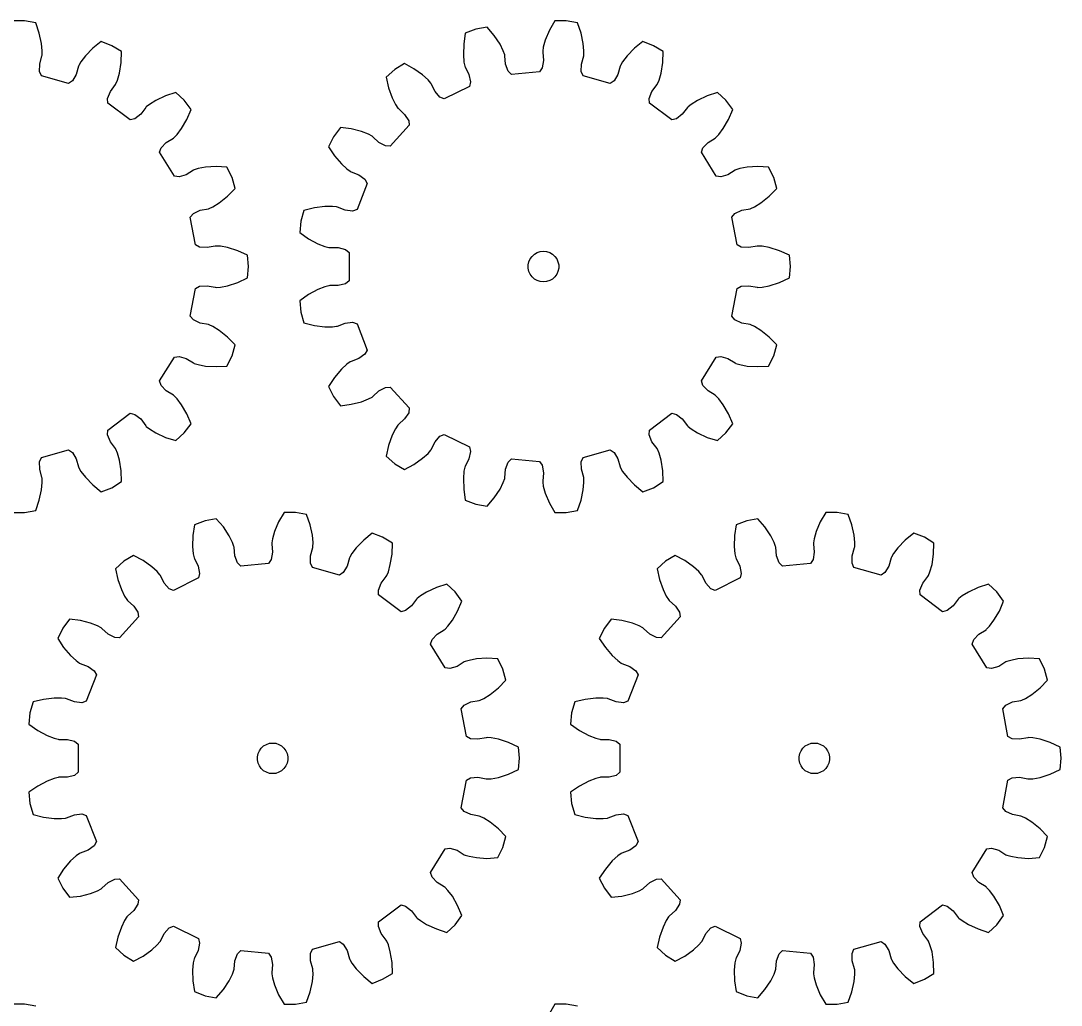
# Model space of a CAD drawing. Extents: x 0 to 207, y 0 to 193.
# Drawn here: x 105.4 to 207.3, y 96.3 to 192.7 of the extents above; entities that cross this region are included whole.
import ezdxf

# ---------------------------------------------------------------- set-up
doc = ezdxf.new("R2010")
doc.units = 0

msp = doc.modelspace()

# ---------------------------------------------------------------- linework, layer by layer
for p, q in [((105.73, 192.71), (104.61, 192.71)), ((106.82, 192.5), (105.73, 192.71)), ((157.69, 192.71), (157.16, 191.78)), ((158.8, 192.71), (157.69, 192.71)), ((159.89, 192.5), (158.8, 192.71)), ((107.17, 191.5), (106.82, 192.5)), ((149.95, 191.89), (148.91, 191.48)), ((151.04, 192.09), (149.95, 191.89)), ((151.73, 191.28), (151.04, 192.09)), ((157.16, 191.78), (156.75, 190.82)), ((160.25, 191.5), (159.89, 192.5)), ((107.39, 190.48), (107.17, 191.5)), ((113.24, 190.68), (112.41, 190.01)), ((114.28, 190.27), (113.24, 190.68)), ((148.91, 191.48), (148.75, 190.43)), ((152.31, 190.41), (151.73, 191.28)), ((156.75, 190.82), (156.55, 190.13)), ((160.47, 190.48), (160.25, 191.5)), ((166.31, 190.68), (165.48, 190.01)), ((167.35, 190.27), (166.31, 190.68)), ((107.46, 189.76), (107.39, 190.48)), ((107.45, 189.35), (107.46, 189.76)), ((112.41, 190.01), (111.68, 189.26)), ((115.22, 189.69), (114.28, 190.27)), ((115.19, 188.62), (115.22, 189.69)), ((148.75, 190.43), (148.72, 189.39)), ((152.63, 189.76), (152.31, 190.41)), ((152.77, 189.38), (152.63, 189.76)), ((156.55, 190.13), (156.49, 189.72)), ((156.49, 189.72), (156.49, 189.64)), ((156.49, 189.64), (156.56, 188.81)), ((160.53, 189.76), (160.47, 190.48)), ((160.52, 189.35), (160.53, 189.76)), ((165.48, 190.01), (164.76, 189.26)), ((168.3, 189.69), (167.35, 190.27)), ((168.26, 188.62), (168.3, 189.69)), ((107.21, 188.47), (107.43, 189.26)), ((107.43, 189.26), (107.45, 189.35)), ((111.25, 188.68), (111.04, 188.33)), ((111.68, 189.26), (111.25, 188.68)), ((115.03, 187.59), (115.19, 188.62)), ((148.72, 189.39), (148.78, 188.67)), ((148.78, 188.67), (148.87, 188.27)), ((152.78, 189.29), (152.77, 189.38)), ((152.86, 188.47), (152.78, 189.29)), ((156.56, 188.81), (156.44, 188.09)), ((160.28, 188.47), (160.51, 189.26)), ((160.51, 189.26), (160.52, 189.35)), ((164.32, 188.68), (164.12, 188.33)), ((164.76, 189.26), (164.32, 188.68)), ((168.1, 187.59), (168.26, 188.62)), ((107.2, 187.74), (107.21, 188.47)), ((107.38, 187.32), (107.2, 187.74)), ((111.01, 188.25), (110.79, 187.45)), ((111.04, 188.33), (111.01, 188.25)), ((114.83, 186.9), (115.03, 187.59)), ((141.99, 187.92), (141.17, 187.17)), ((142.94, 188.51), (141.99, 187.92)), ((143.87, 188.01), (142.94, 188.51)), ((144.72, 187.4), (143.87, 188.01)), ((148.87, 188.27), (148.9, 188.19)), ((148.9, 188.19), (149.27, 187.45)), ((153.11, 187.78), (152.86, 188.47)), ((153.44, 187.46), (153.11, 187.78)), ((156.18, 187.71), (153.44, 187.46)), ((156.44, 188.09), (156.18, 187.71)), ((160.27, 187.74), (160.28, 188.47)), ((160.46, 187.32), (160.27, 187.74)), ((164.08, 188.25), (163.86, 187.45)), ((164.12, 188.33), (164.08, 188.25)), ((167.9, 186.9), (168.1, 187.59)), ((110.03, 186.56), (107.38, 187.32)), ((110.41, 186.82), (110.03, 186.56)), ((110.79, 187.45), (110.41, 186.82)), ((114.67, 186.52), (114.83, 186.9)), ((141.17, 187.17), (141.39, 186.13)), ((145.26, 186.91), (144.72, 187.4)), ((145.52, 186.6), (145.26, 186.91)), ((145.57, 186.53), (145.52, 186.6)), ((149.27, 187.45), (149.42, 186.73)), ((149.42, 186.73), (149.31, 186.28)), ((163.1, 186.56), (160.46, 187.32)), ((163.48, 186.82), (163.1, 186.56)), ((163.86, 187.45), (163.48, 186.82)), ((167.74, 186.52), (167.9, 186.9)), ((113.85, 185.11), (114.13, 185.79)), ((114.13, 185.79), (114.63, 186.45)), ((114.63, 186.45), (114.67, 186.52)), ((120.55, 185.67), (119.53, 185.34)), ((121.37, 184.92), (120.55, 185.67)), ((141.39, 186.13), (141.74, 185.15)), ((145.94, 185.79), (145.57, 186.53)), ((146.42, 185.24), (145.94, 185.79)), ((149.31, 186.28), (146.84, 185.06)), ((166.93, 185.11), (167.2, 185.79)), ((167.2, 185.79), (167.7, 186.45)), ((167.7, 186.45), (167.74, 186.52)), ((173.62, 185.67), (172.61, 185.34)), ((174.44, 184.92), (173.62, 185.67)), ((113.87, 184.65), (113.85, 185.11)), ((116.07, 182.99), (113.87, 184.65)), ((117.97, 184.52), (117.65, 184.27)), ((118.59, 184.91), (117.97, 184.52)), ((119.53, 185.34), (118.59, 184.91)), ((122.04, 184.03), (121.37, 184.92)), ((141.74, 185.15), (142.07, 184.5)), ((146.84, 185.06), (146.42, 185.24)), ((166.95, 184.65), (166.93, 185.11)), ((169.14, 182.99), (166.95, 184.65)), ((171.04, 184.52), (170.73, 184.27)), ((171.66, 184.91), (171.04, 184.52)), ((172.61, 185.34), (171.66, 184.91)), ((175.12, 184.03), (174.44, 184.92)), ((117.1, 183.55), (116.52, 183.09)), ((117.59, 184.21), (117.1, 183.55)), ((117.65, 184.27), (117.59, 184.21)), ((121.63, 183.05), (122.04, 184.03)), ((142.07, 184.5), (142.29, 184.16)), ((142.29, 184.16), (142.35, 184.1)), ((142.35, 184.1), (142.96, 183.54)), ((142.96, 183.54), (143.36, 182.92)), ((170.17, 183.55), (169.59, 183.09)), ((170.67, 184.21), (170.17, 183.55)), ((170.73, 184.27), (170.67, 184.21)), ((174.7, 183.05), (175.12, 184.03)), ((116.52, 183.09), (116.07, 182.99)), ((121.1, 182.14), (121.63, 183.05)), ((143.36, 182.92), (143.42, 182.47)), ((169.59, 183.09), (169.14, 182.99)), ((174.18, 182.14), (174.7, 183.05)), ((120.38, 181.28), (120.67, 181.57)), ((120.67, 181.57), (121.1, 182.14)), ((136.67, 182.24), (136, 181.35)), ((137.73, 182.11), (136.67, 182.24)), ((138.74, 181.85), (137.73, 182.11)), ((139.41, 181.59), (138.74, 181.85)), ((139.77, 181.4), (139.41, 181.59)), ((143.42, 182.47), (141.56, 180.43)), ((173.46, 181.28), (173.74, 181.57)), ((173.74, 181.57), (174.18, 182.14)), ((119.11, 180.25), (119.61, 180.79)), ((119.61, 180.79), (120.31, 181.22)), ((120.31, 181.22), (120.38, 181.28)), ((136, 181.35), (135.5, 180.36)), ((139.84, 181.35), (139.77, 181.4)), ((140.45, 180.79), (139.84, 181.35)), ((141.1, 180.45), (140.45, 180.79)), ((141.56, 180.43), (141.1, 180.45)), ((172.18, 180.25), (172.69, 180.79)), ((172.69, 180.79), (173.39, 181.22)), ((173.39, 181.22), (173.46, 181.28)), ((118.96, 179.82), (119.11, 180.25)), ((120.41, 177.48), (118.96, 179.82)), ((135.5, 180.36), (136.09, 179.47)), ((136.09, 179.47), (136.77, 178.68)), ((172.04, 179.82), (172.18, 180.25)), ((173.49, 177.48), (172.04, 179.82)), ((124.49, 178.42), (123.45, 178.35)), ((125.55, 178.35), (124.49, 178.42)), ((136.77, 178.68), (137.31, 178.19)), ((177.57, 178.42), (176.52, 178.35)), ((178.63, 178.35), (177.57, 178.42)), ((120.87, 177.41), (120.41, 177.48)), ((121.57, 177.62), (120.87, 177.41)), ((122.27, 178.06), (121.57, 177.62)), ((122.35, 178.1), (122.27, 178.06)), ((122.74, 178.22), (122.35, 178.1)), ((123.45, 178.35), (122.74, 178.22)), ((126.05, 177.36), (125.55, 178.35)), ((137.31, 178.19), (137.64, 177.96)), ((137.64, 177.96), (137.72, 177.92)), ((137.72, 177.92), (138.49, 177.62)), ((138.49, 177.62), (139.08, 177.18)), ((173.94, 177.41), (173.49, 177.48)), ((174.64, 177.62), (173.94, 177.41)), ((175.35, 178.06), (174.64, 177.62)), ((175.43, 178.1), (175.35, 178.06)), ((175.81, 178.22), (175.43, 178.1)), ((176.52, 178.35), (175.81, 178.22)), ((179.13, 177.36), (178.63, 178.35)), ((126.36, 176.29), (126.05, 177.36)), ((139.3, 176.78), (138.31, 174.22)), ((139.08, 177.18), (139.3, 176.78)), ((179.43, 176.29), (179.13, 177.36)), ((124.8, 174.87), (125.61, 175.52)), ((125.61, 175.52), (126.36, 176.29)), ((177.87, 174.87), (178.69, 175.52)), ((178.69, 175.52), (179.43, 176.29)), ((123.73, 174.29), (123.81, 174.32)), ((123.81, 174.32), (124.18, 174.49)), ((124.18, 174.49), (124.8, 174.87)), ((134.12, 174.39), (133.09, 174.13)), ((135.16, 174.52), (134.12, 174.39)), ((135.89, 174.52), (135.16, 174.52)), ((136.29, 174.47), (135.89, 174.52)), ((136.37, 174.45), (136.29, 174.47)), ((137.14, 174.15), (136.37, 174.45)), ((176.81, 174.29), (176.89, 174.32)), ((176.89, 174.32), (177.26, 174.49)), ((177.26, 174.49), (177.87, 174.87)), ((121.96, 173.47), (122.26, 173.83)), ((122.47, 170.77), (121.96, 173.47)), ((122.26, 173.83), (122.92, 174.14)), ((122.92, 174.14), (123.73, 174.29)), ((133.09, 174.13), (132.79, 173.06)), ((137.87, 174.07), (137.14, 174.15)), ((138.31, 174.22), (137.87, 174.07)), ((175.04, 173.47), (175.33, 173.83)), ((175.54, 170.77), (175.04, 173.47)), ((175.33, 173.83), (175.99, 174.14)), ((175.99, 174.14), (176.81, 174.29)), ((132.79, 173.06), (132.68, 171.96)), ((132.68, 171.96), (133.55, 171.34)), ((133.55, 171.34), (134.47, 170.85)), ((122.87, 170.54), (122.47, 170.77)), ((123.6, 170.49), (122.87, 170.54)), ((124.41, 170.64), (123.6, 170.49)), ((124.5, 170.64), (124.41, 170.64)), ((124.91, 170.62), (124.5, 170.64)), ((125.62, 170.49), (124.91, 170.62)), ((126.62, 170.17), (125.62, 170.49)), ((134.47, 170.85), (135.15, 170.59)), ((135.15, 170.59), (135.54, 170.49)), ((135.54, 170.49), (135.63, 170.48)), ((135.63, 170.48), (136.46, 170.48)), ((136.46, 170.48), (137.17, 170.29)), ((137.17, 170.29), (137.52, 169.99)), ((175.94, 170.54), (175.54, 170.77)), ((176.68, 170.49), (175.94, 170.54)), ((177.49, 170.64), (176.68, 170.49)), ((177.58, 170.64), (177.49, 170.64)), ((177.98, 170.62), (177.58, 170.64)), ((178.69, 170.49), (177.98, 170.62)), ((179.69, 170.17), (178.69, 170.49)), ((127.58, 169.73), (126.62, 170.17)), ((127.68, 168.62), (127.58, 169.73)), ((137.52, 169.99), (137.52, 167.24)), ((155.14, 169.08), (155.27, 169.37)), ((155.27, 169.37), (155.45, 169.62)), ((155.45, 169.62), (155.69, 169.83)), ((155.69, 169.83), (155.96, 169.99)), ((155.96, 169.99), (156.26, 170.09)), ((156.26, 170.09), (156.57, 170.12)), ((156.57, 170.12), (156.88, 170.09)), ((156.88, 170.09), (157.18, 169.99)), ((157.18, 169.99), (157.45, 169.83)), ((157.45, 169.83), (157.68, 169.62)), ((157.68, 169.62), (157.87, 169.37)), ((157.87, 169.37), (157.99, 169.08)), ((180.66, 169.73), (179.69, 170.17)), ((180.76, 168.62), (180.66, 169.73)), ((127.58, 167.51), (127.68, 168.62)), ((155.08, 168.78), (155.14, 169.08)), ((155.08, 168.46), (155.08, 168.78)), ((155.14, 168.15), (155.08, 168.46)), ((157.99, 169.08), (158.06, 168.78)), ((158.06, 168.46), (157.99, 168.15)), ((158.06, 168.78), (158.06, 168.46)), ((180.66, 167.51), (180.76, 168.62)), ((126.62, 167.07), (127.58, 167.51)), ((137.52, 167.24), (137.17, 166.95)), ((155.27, 167.87), (155.14, 168.15)), ((155.45, 167.61), (155.27, 167.87)), ((155.69, 167.4), (155.45, 167.61)), ((155.96, 167.25), (155.69, 167.4)), ((156.26, 167.15), (155.96, 167.25)), ((157.18, 167.25), (156.88, 167.15)), ((157.45, 167.4), (157.18, 167.25)), ((157.68, 167.61), (157.45, 167.4)), ((157.87, 167.87), (157.68, 167.61)), ((157.99, 168.15), (157.87, 167.87)), ((179.69, 167.07), (180.66, 167.51)), ((121.96, 163.77), (122.47, 166.47)), ((122.47, 166.47), (122.87, 166.7)), ((122.87, 166.7), (123.6, 166.75)), ((123.6, 166.75), (124.41, 166.6)), ((124.41, 166.6), (124.5, 166.59)), ((124.5, 166.59), (124.91, 166.62)), ((124.91, 166.62), (125.62, 166.75)), ((125.62, 166.75), (126.62, 167.07)), ((134.47, 166.39), (133.55, 165.9)), ((135.15, 166.65), (134.47, 166.39)), ((135.54, 166.75), (135.15, 166.65)), ((135.63, 166.76), (135.54, 166.75)), ((136.46, 166.76), (135.63, 166.76)), ((137.17, 166.95), (136.46, 166.76)), ((156.57, 167.12), (156.26, 167.15)), ((156.88, 167.15), (156.57, 167.12)), ((175.04, 163.77), (175.54, 166.47)), ((175.54, 166.47), (175.94, 166.7)), ((175.94, 166.7), (176.68, 166.75)), ((176.68, 166.75), (177.49, 166.6)), ((177.49, 166.6), (177.58, 166.59)), ((177.58, 166.59), (177.98, 166.62)), ((177.98, 166.62), (178.69, 166.75)), ((178.69, 166.75), (179.69, 167.07)), ((133.55, 165.9), (132.68, 165.28)), ((132.68, 165.28), (132.79, 164.17)), ((132.79, 164.17), (133.09, 163.1)), ((122.26, 163.41), (121.96, 163.77)), ((122.92, 163.09), (122.26, 163.41)), ((137.14, 163.09), (137.87, 163.17)), ((137.87, 163.17), (138.31, 163.02)), ((175.33, 163.41), (175.04, 163.77)), ((175.99, 163.09), (175.33, 163.41)), ((123.73, 162.94), (122.92, 163.09)), ((123.81, 162.92), (123.73, 162.94)), ((124.18, 162.75), (123.81, 162.92)), ((124.8, 162.37), (124.18, 162.75)), ((125.61, 161.71), (124.8, 162.37)), ((133.09, 163.1), (134.12, 162.84)), ((134.12, 162.84), (135.16, 162.72)), ((135.16, 162.72), (135.89, 162.72)), ((135.89, 162.72), (136.29, 162.77)), ((136.29, 162.77), (136.37, 162.79)), ((136.37, 162.79), (137.14, 163.09)), ((138.31, 163.02), (139.3, 160.45)), ((176.81, 162.94), (175.99, 163.09)), ((176.89, 162.92), (176.81, 162.94)), ((177.26, 162.75), (176.89, 162.92)), ((177.87, 162.37), (177.26, 162.75)), ((178.69, 161.71), (177.87, 162.37)), ((126.36, 160.95), (125.61, 161.71)), ((179.43, 160.95), (178.69, 161.71)), ((126.05, 159.88), (126.36, 160.95)), ((139.08, 160.05), (138.49, 159.62)), ((139.3, 160.45), (139.08, 160.05)), ((179.13, 159.88), (179.43, 160.95)), ((118.96, 157.42), (120.41, 159.76)), ((120.41, 159.76), (120.87, 159.83)), ((120.87, 159.83), (121.57, 159.61)), ((121.57, 159.61), (122.27, 159.18)), ((122.27, 159.18), (122.35, 159.14)), ((122.35, 159.14), (122.74, 159.02)), ((125.55, 158.88), (126.05, 159.88)), ((137.31, 159.05), (136.77, 158.56)), ((137.64, 159.28), (137.31, 159.05)), ((137.72, 159.32), (137.64, 159.28)), ((138.49, 159.62), (137.72, 159.32)), ((172.04, 157.42), (173.49, 159.76)), ((173.49, 159.76), (173.94, 159.83)), ((173.94, 159.83), (174.64, 159.61)), ((174.64, 159.61), (175.35, 159.18)), ((175.35, 159.18), (175.43, 159.14)), ((175.43, 159.14), (175.81, 159.02)), ((178.63, 158.88), (179.13, 159.88)), ((122.74, 159.02), (123.45, 158.88)), ((123.45, 158.88), (124.49, 158.82)), ((124.49, 158.82), (125.55, 158.88)), ((136.77, 158.56), (136.09, 157.77)), ((175.81, 159.02), (176.52, 158.88)), ((176.52, 158.88), (177.57, 158.82)), ((177.57, 158.82), (178.63, 158.88)), ((119.11, 156.98), (118.96, 157.42)), ((136.09, 157.77), (135.5, 156.88)), ((172.18, 156.98), (172.04, 157.42)), ((119.61, 156.45), (119.11, 156.98)), ((120.31, 156.02), (119.61, 156.45)), ((120.38, 155.96), (120.31, 156.02)), ((135.5, 156.88), (136, 155.88)), ((139.84, 155.89), (140.45, 156.45)), ((140.45, 156.45), (141.1, 156.78)), ((141.1, 156.78), (141.56, 156.8)), ((141.56, 156.8), (143.42, 154.77)), ((172.69, 156.45), (172.18, 156.98)), ((173.39, 156.02), (172.69, 156.45)), ((173.46, 155.96), (173.39, 156.02)), ((120.67, 155.67), (120.38, 155.96)), ((121.1, 155.09), (120.67, 155.67)), ((121.63, 154.19), (121.1, 155.09)), ((136, 155.88), (136.67, 154.99)), ((136.67, 154.99), (137.73, 155.13)), ((137.73, 155.13), (138.74, 155.38)), ((138.74, 155.38), (139.41, 155.65)), ((139.41, 155.65), (139.77, 155.84)), ((139.77, 155.84), (139.84, 155.89)), ((173.74, 155.67), (173.46, 155.96)), ((174.18, 155.09), (173.74, 155.67)), ((174.7, 154.19), (174.18, 155.09)), ((113.87, 152.59), (116.07, 154.25)), ((116.07, 154.25), (116.52, 154.14)), ((116.52, 154.14), (117.1, 153.69)), ((122.04, 153.21), (121.63, 154.19)), ((143.36, 154.31), (142.96, 153.7)), ((143.42, 154.77), (143.36, 154.31)), ((166.95, 152.59), (169.14, 154.25)), ((169.14, 154.25), (169.59, 154.14)), ((169.59, 154.14), (170.17, 153.69)), ((175.12, 153.21), (174.7, 154.19)), ((117.1, 153.69), (117.59, 153.03)), ((117.59, 153.03), (117.65, 152.97)), ((117.65, 152.97), (117.97, 152.71)), ((121.37, 152.32), (122.04, 153.21)), ((142.29, 153.07), (142.07, 152.74)), ((142.35, 153.14), (142.29, 153.07)), ((142.96, 153.7), (142.35, 153.14)), ((170.17, 153.69), (170.67, 153.03)), ((170.67, 153.03), (170.73, 152.97)), ((170.73, 152.97), (171.04, 152.71)), ((174.44, 152.32), (175.12, 153.21)), ((113.85, 152.13), (113.87, 152.59)), ((114.13, 151.45), (113.85, 152.13)), ((117.97, 152.71), (118.59, 152.33)), ((118.59, 152.33), (119.53, 151.89)), ((119.53, 151.89), (120.55, 151.57)), ((120.55, 151.57), (121.37, 152.32)), ((141.74, 152.09), (141.39, 151.1)), ((142.07, 152.74), (141.74, 152.09)), ((145.94, 151.45), (146.42, 152)), ((146.42, 152), (146.84, 152.18)), ((146.84, 152.18), (149.31, 150.95)), ((166.93, 152.13), (166.95, 152.59)), ((167.2, 151.45), (166.93, 152.13)), ((171.04, 152.71), (171.66, 152.33)), ((171.66, 152.33), (172.61, 151.89)), ((172.61, 151.89), (173.62, 151.57)), ((173.62, 151.57), (174.44, 152.32)), ((114.63, 150.79), (114.13, 151.45)), ((141.39, 151.1), (141.17, 150.06)), ((145.57, 150.71), (145.94, 151.45)), ((149.31, 150.95), (149.42, 150.51)), ((167.7, 150.79), (167.2, 151.45)), ((107.2, 149.5), (107.38, 149.92)), ((107.38, 149.92), (110.03, 150.67)), ((110.03, 150.67), (110.41, 150.42)), ((110.41, 150.42), (110.79, 149.79)), ((114.67, 150.72), (114.63, 150.79)), ((114.83, 150.34), (114.67, 150.72)), ((115.03, 149.64), (114.83, 150.34)), ((141.17, 150.06), (141.99, 149.31)), ((144.72, 149.84), (145.26, 150.32)), ((145.26, 150.32), (145.52, 150.63)), ((145.52, 150.63), (145.57, 150.71)), ((149.42, 150.51), (149.27, 149.79)), ((160.27, 149.5), (160.46, 149.92)), ((160.46, 149.92), (163.1, 150.67)), ((163.1, 150.67), (163.48, 150.42)), ((163.48, 150.42), (163.86, 149.79)), ((167.74, 150.72), (167.7, 150.79)), ((167.9, 150.34), (167.74, 150.72)), ((168.1, 149.64), (167.9, 150.34)), ((107.21, 148.77), (107.2, 149.5)), ((110.79, 149.79), (111.01, 148.99)), ((111.01, 148.99), (111.04, 148.91)), ((111.04, 148.91), (111.25, 148.56)), ((115.19, 148.61), (115.03, 149.64)), ((141.99, 149.31), (142.94, 148.73)), ((142.94, 148.73), (143.87, 149.23)), ((143.87, 149.23), (144.72, 149.84)), ((148.87, 148.97), (148.78, 148.57)), ((148.9, 149.05), (148.87, 148.97)), ((149.27, 149.79), (148.9, 149.05)), ((152.86, 148.77), (153.11, 149.45)), ((153.11, 149.45), (153.44, 149.78)), ((153.44, 149.78), (156.18, 149.52)), ((156.18, 149.52), (156.44, 149.15)), ((156.44, 149.15), (156.56, 148.42)), ((160.28, 148.77), (160.27, 149.5)), ((163.86, 149.79), (164.08, 148.99)), ((164.08, 148.99), (164.12, 148.91)), ((164.12, 148.91), (164.32, 148.56)), ((168.26, 148.61), (168.1, 149.64)), ((107.43, 147.97), (107.21, 148.77)), ((107.45, 147.89), (107.43, 147.97)), ((107.46, 147.48), (107.45, 147.89)), ((111.25, 148.56), (111.68, 147.98)), ((111.68, 147.98), (112.41, 147.23)), ((115.22, 147.55), (115.19, 148.61)), ((148.78, 148.57), (148.72, 147.85)), ((148.72, 147.85), (148.75, 146.8)), ((152.63, 147.48), (152.77, 147.86)), ((152.77, 147.86), (152.78, 147.94)), ((152.78, 147.94), (152.86, 148.77)), ((156.56, 148.42), (156.49, 147.6)), ((160.51, 147.97), (160.28, 148.77)), ((160.52, 147.89), (160.51, 147.97)), ((160.53, 147.48), (160.52, 147.89)), ((164.32, 148.56), (164.76, 147.98)), ((164.76, 147.98), (165.48, 147.23)), ((168.3, 147.55), (168.26, 148.61)), ((107.39, 146.76), (107.46, 147.48)), ((112.41, 147.23), (113.24, 146.56)), ((113.24, 146.56), (114.28, 146.96)), ((114.28, 146.96), (115.22, 147.55)), ((148.75, 146.8), (148.91, 145.75)), ((151.73, 145.95), (152.31, 146.83)), ((152.31, 146.83), (152.63, 147.48)), ((156.49, 147.6), (156.49, 147.51)), ((156.49, 147.51), (156.55, 147.11)), ((156.55, 147.11), (156.75, 146.41)), ((160.47, 146.76), (160.53, 147.48)), ((165.48, 147.23), (166.31, 146.56)), ((166.31, 146.56), (167.35, 146.96)), ((167.35, 146.96), (168.3, 147.55)), ((107.17, 145.74), (107.39, 146.76)), ((151.04, 145.15), (151.73, 145.95)), ((156.75, 146.41), (157.16, 145.45)), ((160.25, 145.74), (160.47, 146.76)), ((106.82, 144.73), (107.17, 145.74)), ((148.91, 145.75), (149.95, 145.35)), ((149.95, 145.35), (151.04, 145.15)), ((157.16, 145.45), (157.69, 144.53)), ((159.89, 144.73), (160.25, 145.74)), ((104.61, 144.53), (105.73, 144.53)), ((105.73, 144.53), (106.82, 144.73)), ((124.5, 143.91), (123.41, 143.71)), ((125.2, 143.11), (124.5, 143.91)), ((131.15, 144.53), (130.62, 143.61)), ((132.26, 144.53), (131.15, 144.53)), ((133.36, 144.33), (132.26, 144.53)), ((133.71, 143.32), (133.36, 144.33)), ((157.69, 144.53), (158.8, 144.53)), ((158.8, 144.53), (159.89, 144.73)), ((177.58, 143.91), (176.48, 143.71)), ((178.27, 143.11), (177.58, 143.91)), ((184.22, 144.53), (183.69, 143.61)), ((185.34, 144.53), (184.22, 144.53)), ((186.43, 144.33), (185.34, 144.53)), ((186.78, 143.32), (186.43, 144.33)), ((122.37, 143.31), (122.21, 142.26)), ((123.41, 143.71), (122.37, 143.31)), ((125.77, 142.23), (125.2, 143.11)), ((130.62, 143.61), (130.21, 142.65)), ((133.93, 142.3), (133.71, 143.32)), ((175.45, 143.31), (175.28, 142.26)), ((176.48, 143.71), (175.45, 143.31)), ((178.85, 142.23), (178.27, 143.11)), ((183.69, 143.61), (183.29, 142.65)), ((187.01, 142.3), (186.78, 143.32)), ((122.21, 142.26), (122.18, 141.21)), ((126.09, 141.59), (125.77, 142.23)), ((130.01, 141.95), (129.95, 141.55)), ((130.21, 142.65), (130.01, 141.95)), ((134, 141.58), (133.93, 142.3)), ((138.95, 141.83), (138.22, 141.08)), ((139.78, 142.5), (138.95, 141.83)), ((140.81, 142.1), (139.78, 142.5)), ((141.76, 141.51), (140.81, 142.1)), ((175.28, 142.26), (175.25, 141.21)), ((179.17, 141.59), (178.85, 142.23)), ((183.09, 141.95), (183.03, 141.55)), ((183.29, 142.65), (183.09, 141.95)), ((187.07, 141.58), (187.01, 142.3)), ((192.02, 141.83), (191.29, 141.08)), ((192.85, 142.5), (192.02, 141.83)), ((193.89, 142.1), (192.85, 142.5)), ((194.83, 141.51), (193.89, 142.1)), ((122.18, 141.21), (122.25, 140.49)), ((126.23, 141.2), (126.09, 141.59)), ((126.25, 141.12), (126.23, 141.2)), ((126.32, 140.29), (126.25, 141.12)), ((129.95, 141.55), (129.95, 141.46)), ((129.95, 141.46), (130.03, 140.64)), ((133.74, 140.29), (133.97, 141.09)), ((133.97, 141.09), (133.98, 141.17)), ((133.98, 141.17), (134, 141.58)), ((138.22, 141.08), (137.78, 140.5)), ((141.73, 140.45), (141.76, 141.51)), ((175.25, 141.21), (175.32, 140.49)), ((179.3, 141.2), (179.17, 141.59)), ((179.32, 141.12), (179.3, 141.2)), ((179.4, 140.29), (179.32, 141.12)), ((183.03, 141.55), (183.02, 141.46)), ((183.02, 141.46), (183.1, 140.64)), ((186.82, 140.29), (187.05, 141.09)), ((187.05, 141.09), (187.06, 141.17)), ((187.06, 141.17), (187.07, 141.58)), ((191.29, 141.08), (190.86, 140.5)), ((194.8, 140.45), (194.83, 141.51)), ((115.45, 139.75), (114.63, 139)), ((116.4, 140.33), (115.45, 139.75)), ((117.33, 139.83), (116.4, 140.33)), ((118.19, 139.22), (117.33, 139.83)), ((122.25, 140.49), (122.33, 140.09)), ((122.33, 140.09), (122.36, 140.01)), ((122.36, 140.01), (122.73, 139.27)), ((126.58, 139.61), (126.32, 140.29)), ((129.9, 139.91), (129.64, 139.54)), ((130.03, 140.64), (129.9, 139.91)), ((133.73, 139.56), (133.74, 140.29)), ((137.55, 140.07), (137.32, 139.27)), ((137.58, 140.15), (137.55, 140.07)), ((137.78, 140.5), (137.58, 140.15)), ((141.56, 139.42), (141.73, 140.45)), ((168.53, 139.75), (167.7, 139)), ((169.47, 140.33), (168.53, 139.75)), ((170.41, 139.83), (169.47, 140.33)), ((171.26, 139.22), (170.41, 139.83)), ((175.32, 140.49), (175.41, 140.09)), ((175.41, 140.09), (175.44, 140.01)), ((175.44, 140.01), (175.81, 139.27)), ((179.65, 139.61), (179.4, 140.29)), ((182.98, 139.91), (182.72, 139.54)), ((183.1, 140.64), (182.98, 139.91)), ((186.81, 139.56), (186.82, 140.29)), ((190.62, 140.07), (190.4, 139.27)), ((190.66, 140.15), (190.62, 140.07)), ((190.86, 140.5), (190.66, 140.15)), ((194.64, 139.42), (194.8, 140.45)), ((114.63, 139), (114.86, 137.96)), ((118.72, 138.74), (118.19, 139.22)), ((118.99, 138.43), (118.72, 138.74)), ((122.73, 139.27), (122.88, 138.55)), ((126.9, 139.28), (126.58, 139.61)), ((129.64, 139.54), (126.9, 139.28)), ((133.92, 139.14), (133.73, 139.56)), ((136.57, 138.39), (133.92, 139.14)), ((136.95, 138.64), (136.57, 138.39)), ((137.32, 139.27), (136.95, 138.64)), ((141.21, 138.34), (141.37, 138.72)), ((141.37, 138.72), (141.56, 139.42)), ((167.7, 139), (167.93, 137.96)), ((171.8, 138.74), (171.26, 139.22)), ((172.06, 138.43), (171.8, 138.74)), ((175.81, 139.27), (175.95, 138.55)), ((179.98, 139.28), (179.65, 139.61)), ((182.72, 139.54), (179.98, 139.28)), ((186.99, 139.14), (186.81, 139.56)), ((189.64, 138.39), (186.99, 139.14)), ((190.02, 138.64), (189.64, 138.39)), ((190.4, 139.27), (190.02, 138.64)), ((194.28, 138.34), (194.44, 138.72)), ((194.44, 138.72), (194.64, 139.42)), ((114.86, 137.96), (115.21, 136.97)), ((119.03, 138.35), (118.99, 138.43)), ((119.4, 137.61), (119.03, 138.35)), ((122.77, 138.11), (120.31, 136.88)), ((122.88, 138.55), (122.77, 138.11)), ((140.66, 137.61), (141.16, 138.27)), ((141.16, 138.27), (141.21, 138.34)), ((167.93, 137.96), (168.28, 136.97)), ((172.11, 138.35), (172.06, 138.43)), ((172.48, 137.61), (172.11, 138.35)), ((175.84, 138.11), (173.38, 136.88)), ((175.95, 138.55), (175.84, 138.11)), ((193.74, 137.61), (194.24, 138.27)), ((194.24, 138.27), (194.28, 138.34)), ((115.21, 136.97), (115.53, 136.32)), ((119.89, 137.06), (119.4, 137.61)), ((120.31, 136.88), (119.89, 137.06)), ((140.39, 136.93), (140.66, 137.61)), ((140.41, 136.47), (140.39, 136.93)), ((145.12, 136.73), (144.51, 136.35)), ((146.07, 137.17), (145.12, 136.73)), ((147.09, 137.49), (146.07, 137.17)), ((147.91, 136.74), (147.09, 137.49)), ((148.58, 135.85), (147.91, 136.74)), ((168.28, 136.97), (168.6, 136.32)), ((172.96, 137.06), (172.48, 137.61)), ((173.38, 136.88), (172.96, 137.06)), ((193.46, 136.93), (193.74, 137.61)), ((193.49, 136.47), (193.46, 136.93)), ((198.2, 136.73), (197.58, 136.35)), ((199.15, 137.17), (198.2, 136.73)), ((200.16, 137.49), (199.15, 137.17)), ((200.98, 136.74), (200.16, 137.49)), ((201.65, 135.85), (200.98, 136.74)), ((115.53, 136.32), (115.75, 135.99)), ((115.75, 135.99), (115.81, 135.92)), ((115.81, 135.92), (116.42, 135.36)), ((142.61, 134.81), (140.41, 136.47)), ((144.13, 136.03), (143.63, 135.37)), ((144.19, 136.09), (144.13, 136.03)), ((144.51, 136.35), (144.19, 136.09)), ((148.16, 134.87), (148.58, 135.85)), ((168.6, 136.32), (168.83, 135.99)), ((168.83, 135.99), (168.88, 135.92)), ((168.88, 135.92), (169.5, 135.36)), ((195.68, 134.81), (193.49, 136.47)), ((197.2, 136.03), (196.71, 135.37)), ((197.27, 136.09), (197.2, 136.03)), ((197.58, 136.35), (197.27, 136.09)), ((201.24, 134.87), (201.65, 135.85)), ((116.42, 135.36), (116.82, 134.75)), ((116.82, 134.75), (116.88, 134.29)), ((143.06, 134.92), (142.61, 134.81)), ((143.63, 135.37), (143.06, 134.92)), ((147.64, 133.97), (148.16, 134.87)), ((169.5, 135.36), (169.89, 134.75)), ((169.89, 134.75), (169.95, 134.29)), ((196.13, 134.92), (195.68, 134.81)), ((196.71, 135.37), (196.13, 134.92)), ((200.71, 133.97), (201.24, 134.87)), ((110.13, 134.07), (109.46, 133.18)), ((111.19, 133.93), (110.13, 134.07)), ((112.2, 133.68), (111.19, 133.93)), ((112.88, 133.42), (112.2, 133.68)), ((116.88, 134.29), (115.03, 132.26)), ((147.2, 133.39), (147.64, 133.97)), ((163.21, 134.07), (162.54, 133.18)), ((164.26, 133.93), (163.21, 134.07)), ((165.28, 133.68), (164.26, 133.93)), ((165.95, 133.42), (165.28, 133.68)), ((169.95, 134.29), (168.1, 132.26)), ((200.28, 133.39), (200.71, 133.97)), ((109.46, 133.18), (108.97, 132.18)), ((113.23, 133.22), (112.88, 133.42)), ((113.31, 133.17), (113.23, 133.22)), ((113.92, 132.61), (113.31, 133.17)), ((114.57, 132.28), (113.92, 132.61)), ((145.65, 132.08), (146.15, 132.61)), ((146.15, 132.61), (146.85, 133.04)), ((146.85, 133.04), (146.92, 133.1)), ((146.92, 133.1), (147.2, 133.39)), ((162.54, 133.18), (162.04, 132.18)), ((166.31, 133.22), (165.95, 133.42)), ((166.38, 133.17), (166.31, 133.22)), ((166.99, 132.61), (166.38, 133.17)), ((167.64, 132.28), (166.99, 132.61)), ((198.72, 132.08), (199.22, 132.61)), ((199.22, 132.61), (199.93, 133.04)), ((199.93, 133.04), (199.99, 133.1)), ((199.99, 133.1), (200.28, 133.39)), ((108.97, 132.18), (109.55, 131.29)), ((115.03, 132.26), (114.57, 132.28)), ((145.5, 131.64), (145.65, 132.08)), ((146.95, 129.3), (145.5, 131.64)), ((162.04, 132.18), (162.63, 131.29)), ((168.1, 132.26), (167.64, 132.28)), ((198.58, 131.64), (198.72, 132.08)), ((200.02, 129.3), (198.58, 131.64)), ((109.55, 131.29), (110.23, 130.5)), ((110.23, 130.5), (110.77, 130.01)), ((162.63, 131.29), (163.31, 130.5)), ((163.31, 130.5), (163.85, 130.01)), ((110.77, 130.01), (111.1, 129.78)), ((111.1, 129.78), (111.18, 129.74)), ((111.18, 129.74), (111.95, 129.44)), ((148.81, 129.88), (148.11, 129.45)), ((148.89, 129.92), (148.81, 129.88)), ((149.28, 130.04), (148.89, 129.92)), ((149.99, 130.18), (149.28, 130.04)), ((151.03, 130.24), (149.99, 130.18)), ((152.09, 130.18), (151.03, 130.24)), ((152.59, 129.18), (152.09, 130.18)), ((163.85, 130.01), (164.18, 129.78)), ((164.18, 129.78), (164.25, 129.74)), ((164.25, 129.74), (165.02, 129.44)), ((201.88, 129.88), (201.18, 129.45)), ((201.96, 129.92), (201.88, 129.88)), ((202.35, 130.04), (201.96, 129.92)), ((203.06, 130.18), (202.35, 130.04)), ((204.1, 130.24), (203.06, 130.18)), ((205.17, 130.18), (204.1, 130.24)), ((205.66, 129.18), (205.17, 130.18)), ((112.76, 128.61), (111.77, 126.04)), ((111.95, 129.44), (112.54, 129.01)), ((112.54, 129.01), (112.76, 128.61)), ((147.4, 129.23), (146.95, 129.3)), ((148.11, 129.45), (147.4, 129.23)), ((152.89, 128.11), (152.59, 129.18)), ((165.84, 128.61), (164.84, 126.04)), ((165.02, 129.44), (165.62, 129.01)), ((165.62, 129.01), (165.84, 128.61)), ((200.48, 129.23), (200.02, 129.3)), ((201.18, 129.45), (200.48, 129.23)), ((205.97, 128.11), (205.66, 129.18)), ((152.15, 127.35), (152.89, 128.11)), ((205.23, 127.35), (205.97, 128.11)), ((150.72, 126.31), (151.34, 126.69)), ((151.34, 126.69), (152.15, 127.35)), ((203.79, 126.31), (204.41, 126.69)), ((204.41, 126.69), (205.23, 127.35)), ((106.56, 125.96), (106.25, 124.89)), ((107.59, 126.22), (106.56, 125.96)), ((108.62, 126.34), (107.59, 126.22)), ((109.35, 126.34), (108.62, 126.34)), ((109.75, 126.29), (109.35, 126.34)), ((109.84, 126.27), (109.75, 126.29)), ((110.61, 125.97), (109.84, 126.27)), ((111.34, 125.89), (110.61, 125.97)), ((111.77, 126.04), (111.34, 125.89)), ((148.5, 125.29), (148.79, 125.65)), ((148.79, 125.65), (149.46, 125.97)), ((149.46, 125.97), (150.27, 126.12)), ((150.27, 126.12), (150.35, 126.14)), ((150.35, 126.14), (150.72, 126.31)), ((159.63, 125.96), (159.32, 124.89)), ((160.66, 126.22), (159.63, 125.96)), ((161.7, 126.34), (160.66, 126.22)), ((162.42, 126.34), (161.7, 126.34)), ((162.83, 126.29), (162.42, 126.34)), ((162.91, 126.27), (162.83, 126.29)), ((163.68, 125.97), (162.91, 126.27)), ((164.41, 125.89), (163.68, 125.97)), ((164.84, 126.04), (164.41, 125.89)), ((201.58, 125.29), (201.87, 125.65)), ((201.87, 125.65), (202.53, 125.97)), ((202.53, 125.97), (203.34, 126.12)), ((203.34, 126.12), (203.43, 126.14)), ((203.43, 126.14), (203.79, 126.31)), ((106.25, 124.89), (106.15, 123.78)), ((149.01, 122.59), (148.5, 125.29)), ((159.32, 124.89), (159.22, 123.78)), ((202.08, 122.59), (201.58, 125.29)), ((106.15, 123.78), (107.02, 123.16)), ((159.22, 123.78), (160.09, 123.16)), ((107.02, 123.16), (107.94, 122.67)), ((107.94, 122.67), (108.61, 122.41)), ((108.61, 122.41), (109.01, 122.31)), ((149.41, 122.36), (149.01, 122.59)), ((150.14, 122.31), (149.41, 122.36)), ((150.95, 122.46), (150.14, 122.31)), ((151.04, 122.47), (150.95, 122.46)), ((151.44, 122.44), (151.04, 122.47)), ((152.16, 122.31), (151.44, 122.44)), ((160.09, 123.16), (161.01, 122.67)), ((161.01, 122.67), (161.69, 122.41)), ((161.69, 122.41), (162.08, 122.31)), ((202.48, 122.36), (202.08, 122.59)), ((203.21, 122.31), (202.48, 122.36)), ((204.03, 122.46), (203.21, 122.31)), ((204.11, 122.47), (204.03, 122.46)), ((204.52, 122.44), (204.11, 122.47)), ((205.23, 122.31), (204.52, 122.44)), ((109.01, 122.31), (109.09, 122.3)), ((109.09, 122.3), (109.92, 122.3)), ((109.92, 122.3), (110.63, 122.11)), ((110.63, 122.11), (110.98, 121.82)), ((110.98, 121.82), (110.98, 119.07)), ((128.73, 121.19), (128.92, 121.45)), ((128.92, 121.45), (129.15, 121.66)), ((129.15, 121.66), (129.42, 121.81)), ((129.42, 121.81), (129.72, 121.91)), ((129.72, 121.91), (130.03, 121.94)), ((130.03, 121.94), (130.34, 121.91)), ((130.34, 121.91), (130.64, 121.81)), ((130.64, 121.81), (130.91, 121.66)), ((130.91, 121.66), (131.14, 121.45)), ((131.14, 121.45), (131.33, 121.19)), ((153.15, 121.99), (152.16, 122.31)), ((154.12, 121.55), (153.15, 121.99)), ((154.22, 120.44), (154.12, 121.55)), ((162.08, 122.31), (162.17, 122.3)), ((162.17, 122.3), (162.99, 122.3)), ((162.99, 122.3), (163.7, 122.11)), ((163.7, 122.11), (164.06, 121.82)), ((164.06, 121.82), (164.06, 119.07)), ((181.81, 121.19), (181.99, 121.45)), ((181.99, 121.45), (182.22, 121.66)), ((182.22, 121.66), (182.49, 121.81)), ((182.49, 121.81), (182.79, 121.91)), ((182.79, 121.91), (183.1, 121.94)), ((183.1, 121.94), (183.42, 121.91)), ((183.42, 121.91), (183.71, 121.81)), ((183.71, 121.81), (183.99, 121.66)), ((183.99, 121.66), (184.22, 121.45)), ((184.22, 121.45), (184.4, 121.19)), ((206.23, 121.99), (205.23, 122.31)), ((207.19, 121.55), (206.23, 121.99)), ((207.3, 120.44), (207.19, 121.55)), ((128.54, 120.6), (128.6, 120.91)), ((128.54, 120.28), (128.54, 120.6)), ((128.6, 120.91), (128.73, 121.19)), ((131.33, 121.19), (131.46, 120.91)), ((131.46, 120.91), (131.52, 120.6)), ((131.52, 120.6), (131.52, 120.28)), ((154.12, 119.33), (154.22, 120.44)), ((181.61, 120.6), (181.68, 120.91)), ((181.61, 120.28), (181.61, 120.6)), ((181.68, 120.91), (181.81, 121.19)), ((184.4, 121.19), (184.53, 120.91)), ((184.53, 120.91), (184.6, 120.6)), ((184.6, 120.6), (184.6, 120.28)), ((207.19, 119.33), (207.3, 120.44)), ((128.6, 119.98), (128.54, 120.28)), ((128.73, 119.69), (128.6, 119.98)), ((128.92, 119.44), (128.73, 119.69)), ((129.15, 119.23), (128.92, 119.44)), ((131.14, 119.44), (130.91, 119.23)), ((131.33, 119.69), (131.14, 119.44)), ((131.46, 119.98), (131.33, 119.69)), ((131.52, 120.28), (131.46, 119.98)), ((153.15, 118.89), (154.12, 119.33)), ((181.68, 119.98), (181.61, 120.28)), ((181.81, 119.69), (181.68, 119.98)), ((181.99, 119.44), (181.81, 119.69)), ((182.22, 119.23), (181.99, 119.44)), ((184.22, 119.44), (183.99, 119.23)), ((184.4, 119.69), (184.22, 119.44)), ((184.53, 119.98), (184.4, 119.69)), ((184.6, 120.28), (184.53, 119.98)), ((206.23, 118.89), (207.19, 119.33)), ((108.61, 118.47), (107.94, 118.21)), ((109.01, 118.57), (108.61, 118.47)), ((109.09, 118.58), (109.01, 118.57)), ((109.92, 118.58), (109.09, 118.58)), ((110.63, 118.77), (109.92, 118.58)), ((110.98, 119.07), (110.63, 118.77)), ((129.42, 119.07), (129.15, 119.23)), ((129.72, 118.97), (129.42, 119.07)), ((130.03, 118.94), (129.72, 118.97)), ((130.34, 118.97), (130.03, 118.94)), ((130.64, 119.07), (130.34, 118.97)), ((130.91, 119.23), (130.64, 119.07)), ((148.5, 115.59), (149.01, 118.29)), ((149.01, 118.29), (149.41, 118.52)), ((149.41, 118.52), (150.14, 118.58)), ((150.14, 118.58), (150.95, 118.42)), ((150.95, 118.42), (151.04, 118.42)), ((151.04, 118.42), (151.44, 118.44)), ((151.44, 118.44), (152.16, 118.57)), ((152.16, 118.57), (153.15, 118.89)), ((161.69, 118.47), (161.01, 118.21)), ((162.08, 118.57), (161.69, 118.47)), ((162.17, 118.58), (162.08, 118.57)), ((162.99, 118.58), (162.17, 118.58)), ((163.7, 118.77), (162.99, 118.58)), ((164.06, 119.07), (163.7, 118.77)), ((182.49, 119.07), (182.22, 119.23)), ((182.79, 118.97), (182.49, 119.07)), ((183.1, 118.94), (182.79, 118.97)), ((183.42, 118.97), (183.1, 118.94)), ((183.71, 119.07), (183.42, 118.97)), ((183.99, 119.23), (183.71, 119.07)), ((201.58, 115.59), (202.08, 118.29)), ((202.08, 118.29), (202.48, 118.52)), ((202.48, 118.52), (203.21, 118.58)), ((203.21, 118.58), (204.03, 118.42)), ((204.03, 118.42), (204.11, 118.42)), ((204.11, 118.42), (204.52, 118.44)), ((204.52, 118.44), (205.23, 118.57)), ((205.23, 118.57), (206.23, 118.89)), ((107.02, 117.72), (106.15, 117.11)), ((107.94, 118.21), (107.02, 117.72)), ((160.09, 117.72), (159.22, 117.11)), ((161.01, 118.21), (160.09, 117.72)), ((106.15, 117.11), (106.25, 116)), ((159.22, 117.11), (159.32, 116)), ((106.25, 116), (106.56, 114.93)), ((148.79, 115.23), (148.5, 115.59)), ((149.46, 114.92), (148.79, 115.23)), ((159.32, 116), (159.63, 114.93)), ((201.87, 115.23), (201.58, 115.59)), ((202.53, 114.92), (201.87, 115.23)), ((106.56, 114.93), (107.59, 114.67)), ((107.59, 114.67), (108.62, 114.54)), ((108.62, 114.54), (109.35, 114.54)), ((109.35, 114.54), (109.75, 114.59)), ((109.75, 114.59), (109.84, 114.61)), ((109.84, 114.61), (110.61, 114.91)), ((110.61, 114.91), (111.34, 114.99)), ((111.34, 114.99), (111.77, 114.84)), ((111.77, 114.84), (112.76, 112.28)), ((150.27, 114.77), (149.46, 114.92)), ((150.35, 114.74), (150.27, 114.77)), ((150.72, 114.57), (150.35, 114.74)), ((151.34, 114.19), (150.72, 114.57)), ((152.15, 113.54), (151.34, 114.19)), ((159.63, 114.93), (160.66, 114.67)), ((160.66, 114.67), (161.7, 114.54)), ((161.7, 114.54), (162.42, 114.54)), ((162.42, 114.54), (162.83, 114.59)), ((162.83, 114.59), (162.91, 114.61)), ((162.91, 114.61), (163.68, 114.91)), ((163.68, 114.91), (164.41, 114.99)), ((164.41, 114.99), (164.84, 114.84)), ((164.84, 114.84), (165.84, 112.28)), ((203.34, 114.77), (202.53, 114.92)), ((203.43, 114.74), (203.34, 114.77)), ((203.79, 114.57), (203.43, 114.74)), ((204.41, 114.19), (203.79, 114.57)), ((205.23, 113.54), (204.41, 114.19)), ((152.89, 112.77), (152.15, 113.54)), ((205.97, 112.77), (205.23, 113.54)), ((112.76, 112.28), (112.54, 111.88)), ((152.59, 111.7), (152.89, 112.77)), ((165.84, 112.28), (165.62, 111.88)), ((205.66, 111.7), (205.97, 112.77)), ((111.18, 111.15), (111.1, 111.1)), ((111.95, 111.44), (111.18, 111.15)), ((112.54, 111.88), (111.95, 111.44)), ((145.5, 109.24), (146.95, 111.58)), ((146.95, 111.58), (147.4, 111.65)), ((147.4, 111.65), (148.11, 111.44)), ((148.11, 111.44), (148.81, 111)), ((152.09, 110.71), (152.59, 111.7)), ((164.25, 111.15), (164.18, 111.1)), ((165.02, 111.44), (164.25, 111.15)), ((165.62, 111.88), (165.02, 111.44)), ((198.58, 109.24), (200.02, 111.58)), ((200.02, 111.58), (200.48, 111.65)), ((200.48, 111.65), (201.18, 111.44)), ((201.18, 111.44), (201.88, 111)), ((205.17, 110.71), (205.66, 111.7)), ((110.23, 110.38), (109.55, 109.59)), ((110.77, 110.87), (110.23, 110.38)), ((111.1, 111.1), (110.77, 110.87)), ((148.81, 111), (148.89, 110.96)), ((148.89, 110.96), (149.28, 110.84)), ((149.28, 110.84), (149.99, 110.71)), ((149.99, 110.71), (151.03, 110.64)), ((151.03, 110.64), (152.09, 110.71)), ((163.31, 110.38), (162.63, 109.59)), ((163.85, 110.87), (163.31, 110.38)), ((164.18, 111.1), (163.85, 110.87)), ((201.88, 111), (201.96, 110.96)), ((201.96, 110.96), (202.35, 110.84)), ((202.35, 110.84), (203.06, 110.71)), ((203.06, 110.71), (204.1, 110.64)), ((204.1, 110.64), (205.17, 110.71)), ((109.55, 109.59), (108.97, 108.7)), ((145.65, 108.81), (145.5, 109.24)), ((162.63, 109.59), (162.04, 108.7)), ((198.72, 108.81), (198.58, 109.24)), ((108.97, 108.7), (109.46, 107.71)), ((113.31, 107.71), (113.92, 108.27)), ((113.92, 108.27), (114.57, 108.61)), ((114.57, 108.61), (115.03, 108.63)), ((115.03, 108.63), (116.88, 106.59)), ((146.15, 108.27), (145.65, 108.81)), ((146.85, 107.84), (146.15, 108.27)), ((162.04, 108.7), (162.54, 107.71)), ((166.38, 107.71), (166.99, 108.27)), ((166.99, 108.27), (167.64, 108.61)), ((167.64, 108.61), (168.1, 108.63)), ((168.1, 108.63), (169.95, 106.59)), ((199.22, 108.27), (198.72, 108.81)), ((199.93, 107.84), (199.22, 108.27)), ((109.46, 107.71), (110.13, 106.82)), ((111.19, 106.95), (112.2, 107.21)), ((112.2, 107.21), (112.88, 107.47)), ((112.88, 107.47), (113.23, 107.66)), ((113.23, 107.66), (113.31, 107.71)), ((146.92, 107.79), (146.85, 107.84)), ((147.2, 107.49), (146.92, 107.79)), ((147.64, 106.92), (147.2, 107.49)), ((162.54, 107.71), (163.21, 106.82)), ((164.26, 106.95), (165.28, 107.21)), ((165.28, 107.21), (165.95, 107.47)), ((165.95, 107.47), (166.31, 107.66)), ((166.31, 107.66), (166.38, 107.71)), ((199.99, 107.79), (199.93, 107.84)), ((200.28, 107.49), (199.99, 107.79)), ((200.71, 106.92), (200.28, 107.49)), ((110.13, 106.82), (111.19, 106.95)), ((116.82, 106.14), (116.42, 105.52)), ((116.88, 106.59), (116.82, 106.14)), ((140.41, 104.41), (142.61, 106.07)), ((142.61, 106.07), (143.06, 105.97)), ((148.16, 106.01), (147.64, 106.92)), ((163.21, 106.82), (164.26, 106.95)), ((169.89, 106.14), (169.5, 105.52)), ((169.95, 106.59), (169.89, 106.14)), ((193.49, 104.41), (195.68, 106.07)), ((195.68, 106.07), (196.13, 105.97)), ((201.24, 106.01), (200.71, 106.92)), ((116.42, 105.52), (115.81, 104.96)), ((143.06, 105.97), (143.63, 105.51)), ((143.63, 105.51), (144.13, 104.85)), ((147.91, 104.14), (148.58, 105.03)), ((148.58, 105.03), (148.16, 106.01)), ((169.5, 105.52), (168.88, 104.96)), ((196.13, 105.97), (196.71, 105.51)), ((196.71, 105.51), (197.2, 104.85)), ((200.98, 104.14), (201.65, 105.03)), ((201.65, 105.03), (201.24, 106.01)), ((115.53, 104.56), (115.21, 103.91)), ((115.75, 104.9), (115.53, 104.56)), ((115.81, 104.96), (115.75, 104.9)), ((119.89, 103.82), (120.31, 104)), ((120.31, 104), (122.77, 102.78)), ((140.39, 103.95), (140.41, 104.41)), ((144.13, 104.85), (144.19, 104.79)), ((144.19, 104.79), (144.51, 104.54)), ((144.51, 104.54), (145.12, 104.16)), ((145.12, 104.16), (146.07, 103.72)), ((147.09, 103.39), (147.91, 104.14)), ((168.6, 104.56), (168.28, 103.91)), ((168.83, 104.9), (168.6, 104.56)), ((168.88, 104.96), (168.83, 104.9)), ((172.96, 103.82), (173.38, 104)), ((173.38, 104), (175.84, 102.78)), ((193.46, 103.95), (193.49, 104.41)), ((197.2, 104.85), (197.27, 104.79)), ((197.27, 104.79), (197.58, 104.54)), ((197.58, 104.54), (198.2, 104.16)), ((198.2, 104.16), (199.15, 103.72)), ((200.16, 103.39), (200.98, 104.14)), ((115.21, 103.91), (114.86, 102.93)), ((119.03, 102.53), (119.4, 103.27)), ((119.4, 103.27), (119.89, 103.82)), ((140.66, 103.27), (140.39, 103.95)), ((141.16, 102.61), (140.66, 103.27)), ((146.07, 103.72), (147.09, 103.39)), ((168.28, 103.91), (167.93, 102.93)), ((172.11, 102.53), (172.48, 103.27)), ((172.48, 103.27), (172.96, 103.82)), ((193.74, 103.27), (193.46, 103.95)), ((194.24, 102.61), (193.74, 103.27)), ((199.15, 103.72), (200.16, 103.39)), ((114.86, 102.93), (114.63, 101.89)), ((118.19, 101.66), (118.72, 102.15)), ((118.72, 102.15), (118.99, 102.46)), ((118.99, 102.46), (119.03, 102.53)), ((122.88, 102.33), (122.73, 101.61)), ((122.77, 102.78), (122.88, 102.33)), ((133.92, 101.74), (136.57, 102.5)), ((136.57, 102.5), (136.95, 102.24)), ((136.95, 102.24), (137.32, 101.61)), ((141.21, 102.54), (141.16, 102.61)), ((141.37, 102.16), (141.21, 102.54)), ((141.56, 101.47), (141.37, 102.16)), ((167.93, 102.93), (167.7, 101.89)), ((171.26, 101.66), (171.8, 102.15)), ((171.8, 102.15), (172.06, 102.46)), ((172.06, 102.46), (172.11, 102.53)), ((175.95, 102.33), (175.81, 101.61)), ((175.84, 102.78), (175.95, 102.33)), ((186.99, 101.74), (189.64, 102.5)), ((189.64, 102.5), (190.02, 102.24)), ((190.02, 102.24), (190.4, 101.61)), ((194.28, 102.54), (194.24, 102.61)), ((194.44, 102.16), (194.28, 102.54)), ((194.64, 101.47), (194.44, 102.16)), ((114.63, 101.89), (115.45, 101.14)), ((115.45, 101.14), (116.4, 100.55)), ((116.4, 100.55), (117.33, 101.05)), ((117.33, 101.05), (118.19, 101.66)), ((122.73, 101.61), (122.36, 100.87)), ((126.32, 100.59), (126.58, 101.28)), ((126.58, 101.28), (126.9, 101.6)), ((126.9, 101.6), (129.64, 101.35)), ((129.64, 101.35), (129.9, 100.97)), ((129.9, 100.97), (130.03, 100.25)), ((133.73, 101.32), (133.92, 101.74)), ((133.74, 100.59), (133.73, 101.32)), ((137.32, 101.61), (137.55, 100.81)), ((141.73, 100.44), (141.56, 101.47)), ((167.7, 101.89), (168.53, 101.14)), ((168.53, 101.14), (169.47, 100.55)), ((169.47, 100.55), (170.41, 101.05)), ((170.41, 101.05), (171.26, 101.66)), ((175.81, 101.61), (175.44, 100.87)), ((179.4, 100.59), (179.65, 101.28)), ((179.65, 101.28), (179.98, 101.6)), ((179.98, 101.6), (182.72, 101.35)), ((182.72, 101.35), (182.98, 100.97)), ((182.98, 100.97), (183.1, 100.25)), ((186.81, 101.32), (186.99, 101.74)), ((186.82, 100.59), (186.81, 101.32)), ((190.4, 101.61), (190.62, 100.81)), ((194.8, 100.44), (194.64, 101.47)), ((122.25, 100.39), (122.18, 99.67)), ((122.33, 100.79), (122.25, 100.39)), ((122.36, 100.87), (122.33, 100.79)), ((126.25, 99.77), (126.32, 100.59)), ((130.03, 100.25), (129.95, 99.42)), ((133.97, 99.8), (133.74, 100.59)), ((137.55, 100.81), (137.58, 100.73)), ((137.58, 100.73), (137.78, 100.38)), ((137.78, 100.38), (138.22, 99.8)), ((141.76, 99.37), (141.73, 100.44)), ((175.32, 100.39), (175.25, 99.67)), ((175.41, 100.79), (175.32, 100.39)), ((175.44, 100.87), (175.41, 100.79)), ((179.32, 99.77), (179.4, 100.59)), ((183.1, 100.25), (183.02, 99.42)), ((187.05, 99.8), (186.82, 100.59)), ((190.62, 100.81), (190.66, 100.73)), ((190.66, 100.73), (190.86, 100.38)), ((190.86, 100.38), (191.29, 99.8)), ((194.83, 99.37), (194.8, 100.44)), ((122.18, 99.67), (122.21, 98.63)), ((125.77, 98.65), (126.09, 99.3)), ((126.09, 99.3), (126.23, 99.68)), ((126.23, 99.68), (126.25, 99.77)), ((129.95, 99.42), (129.95, 99.34)), ((129.95, 99.34), (130.01, 98.94)), ((130.01, 98.94), (130.21, 98.24)), ((133.93, 98.58), (134, 99.3)), ((133.98, 99.71), (133.97, 99.8)), ((134, 99.3), (133.98, 99.71)), ((138.22, 99.8), (138.95, 99.05)), ((138.95, 99.05), (139.78, 98.38)), ((140.81, 98.79), (141.76, 99.37)), ((175.25, 99.67), (175.28, 98.63)), ((178.85, 98.65), (179.17, 99.3)), ((179.17, 99.3), (179.3, 99.68)), ((179.3, 99.68), (179.32, 99.77)), ((183.02, 99.42), (183.03, 99.34)), ((183.03, 99.34), (183.09, 98.94)), ((183.09, 98.94), (183.29, 98.24)), ((187.01, 98.58), (187.07, 99.3)), ((187.06, 99.71), (187.05, 99.8)), ((187.07, 99.3), (187.06, 99.71)), ((191.29, 99.8), (192.02, 99.05)), ((192.02, 99.05), (192.85, 98.38)), ((193.89, 98.79), (194.83, 99.37)), ((122.21, 98.63), (122.37, 97.58)), ((125.2, 97.78), (125.77, 98.65)), ((130.21, 98.24), (130.62, 97.28)), ((133.71, 97.56), (133.93, 98.58)), ((139.78, 98.38), (140.81, 98.79)), ((175.28, 98.63), (175.45, 97.58)), ((178.27, 97.78), (178.85, 98.65)), ((183.29, 98.24), (183.69, 97.28)), ((186.78, 97.56), (187.01, 98.58)), ((192.85, 98.38), (193.89, 98.79)), ((122.37, 97.58), (123.41, 97.17)), ((123.41, 97.17), (124.5, 96.97)), ((124.5, 96.97), (125.2, 97.78)), ((130.62, 97.28), (131.15, 96.35)), ((133.36, 96.56), (133.71, 97.56)), ((175.45, 97.58), (176.48, 97.17)), ((176.48, 97.17), (177.58, 96.97)), ((177.58, 96.97), (178.27, 97.78)), ((183.69, 97.28), (184.22, 96.35)), ((186.43, 96.56), (186.78, 97.56)), ((105.73, 96.35), (104.61, 96.35)), ((106.82, 96.15), (105.73, 96.35)), ((131.15, 96.35), (132.26, 96.35)), ((132.26, 96.35), (133.36, 96.56)), ((157.69, 96.35), (157.16, 95.43)), ((158.8, 96.35), (157.69, 96.35)), ((159.89, 96.15), (158.8, 96.35)), ((184.22, 96.35), (185.34, 96.35)), ((185.34, 96.35), (186.43, 96.56))]:
    msp.add_line(p, q)

doc.saveas('drawing.dxf')
